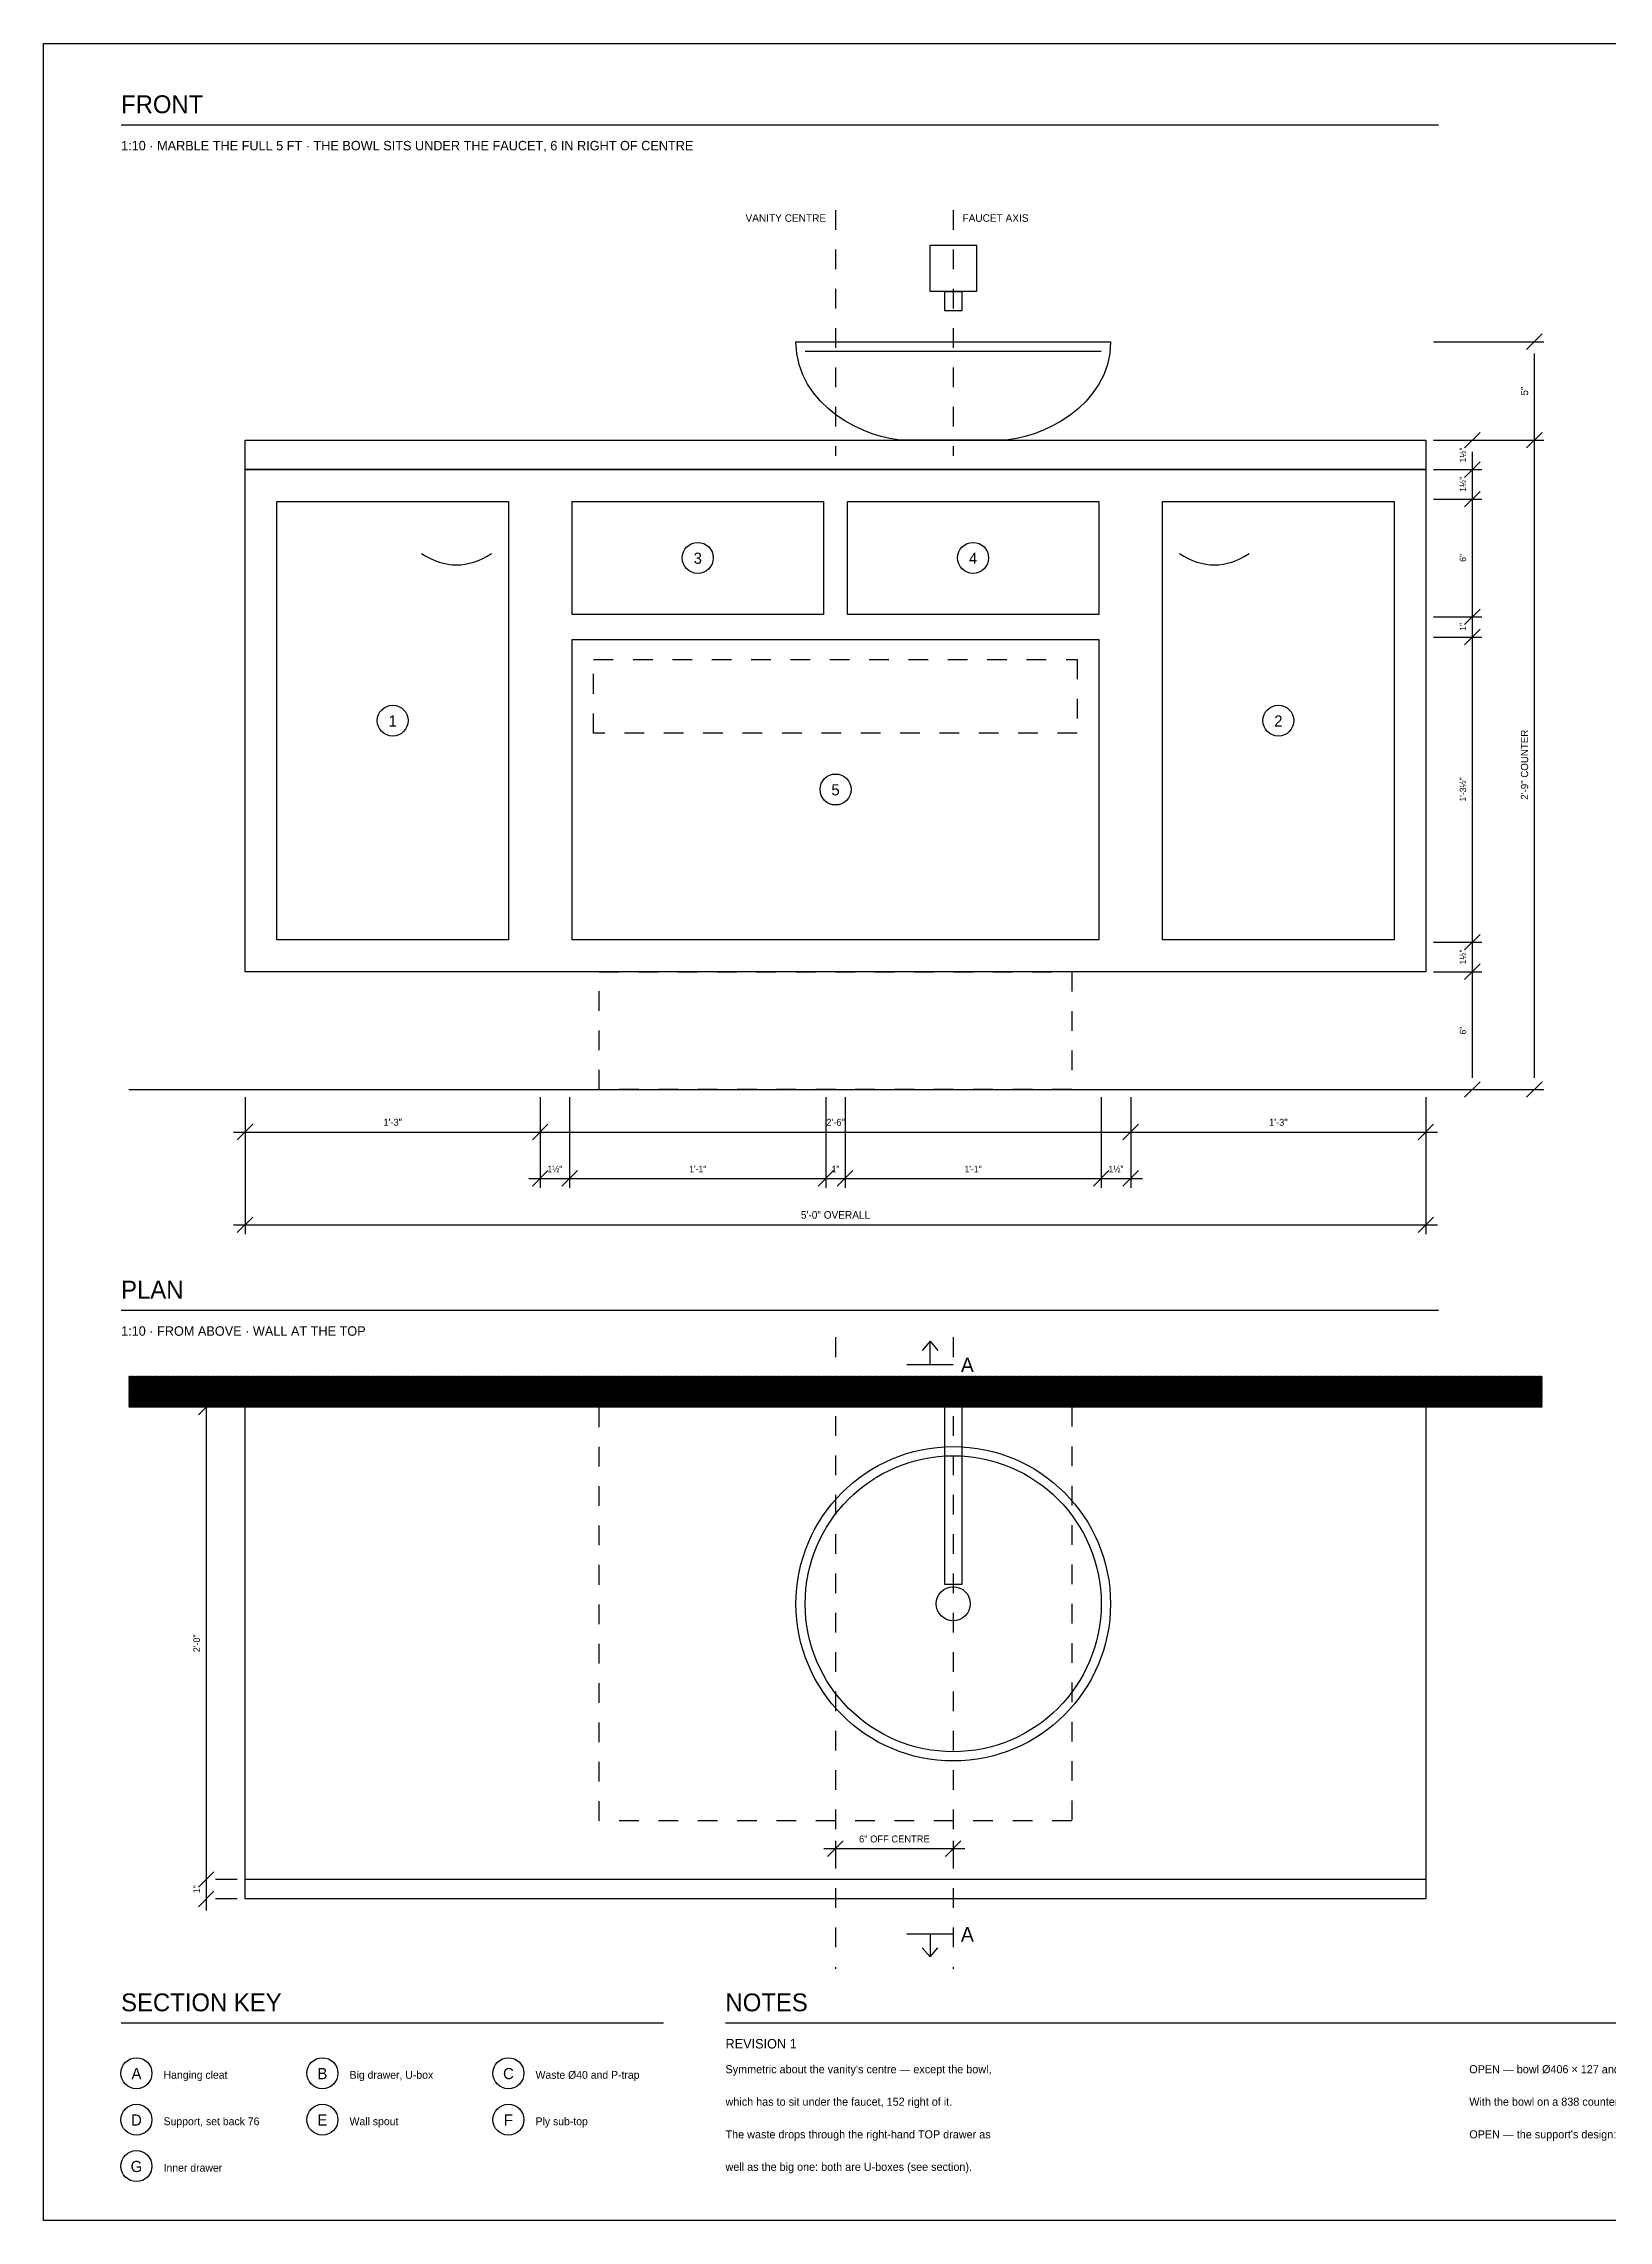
# Model space of a CAD drawing. Header units: inches. Extents: x 0.3 to 16.2, y 0.3 to 11.4.
# Drawn here: x 0.31 to 8.27, y 0.31 to 11.38 of the extents above; entities that cross this region are included whole.
import ezdxf
from ezdxf.enums import TextEntityAlignment as Align

# ---------------------------------------------------------------- set-up
doc = ezdxf.new("R2010")
doc.units = ezdxf.units.IN
doc.header["$LTSCALE"] = 0.009843
doc.header["$MEASUREMENT"] = 0
doc.linetypes.add('DASHED', pattern=[0.6, 0.5, -0.1])
for name, color, linetype in [('DIMENSIONS', 1, 'Continuous'), ('GEOMETRY', 7, 'Continuous'), ('HATCH', 8, 'Continuous'), ('TEXT', 7, 'Continuous')]:
    doc.layers.add(name, color=color, linetype=linetype)

msp = doc.modelspace()

# ---------------------------------------------------------------- hatches: boundary and pattern name
at = {"layer": 'HATCH'}
h = msp.add_hatch(dxfattribs=at)
h.set_pattern_fill('ANSI31', scale=0.01574803)
h.paths.add_polyline_path([(0.748, 4.606), (7.929, 4.606), (7.929, 4.449), (0.748, 4.449), (0.748, 4.606)])

# ---------------------------------------------------------------- linework, layer by layer
at = {"layer": 'DIMENSIONS', "linetype": 'DASHED'}
for p, q in [((4.937, 10.531), (4.937, 9.283)), ((4.937, 4.803), (4.937, 1.594))]:
    msp.add_line(p, q, dxfattribs=at)
at = {"layer": 'DIMENSIONS'}
for p, q in [((7.378, 9.862), (7.937, 9.862)), ((7.85, 9.823), (7.929, 9.902)), ((7.89, 6.122), (7.89, 9.803)), ((7.378, 9.362), (7.622, 9.362)), ((7.378, 9.362), (7.937, 9.362)), ((7.535, 9.323), (7.614, 9.402)), ((7.575, 6.122), (7.575, 9.303)), ((7.85, 9.323), (7.929, 9.402)), ((7.378, 9.213), (7.622, 9.213)), ((7.535, 9.173), (7.614, 9.252)), ((7.535, 9.024), (7.614, 9.102)), ((7.378, 9.063), (7.622, 9.063)), ((7.378, 8.465), (7.622, 8.465)), ((7.535, 8.425), (7.614, 8.504)), ((7.378, 8.362), (7.622, 8.362)), ((7.535, 8.323), (7.614, 8.402)), ((7.378, 6.811), (7.622, 6.811)), ((7.535, 6.772), (7.614, 6.85)), ((7.378, 6.661), (7.622, 6.661)), ((7.535, 6.622), (7.614, 6.701)), ((7.535, 6.024), (7.614, 6.102)), ((7.85, 6.024), (7.929, 6.102)), ((1.339, 6.024), (1.339, 5.799)), ((1.339, 6.024), (1.339, 5.327)), ((2.839, 6.024), (2.839, 5.799)), ((2.839, 6.024), (2.839, 5.563)), ((2.988, 6.024), (2.988, 5.563)), ((4.289, 6.024), (4.289, 5.563)), ((4.388, 6.024), (4.388, 5.563)), ((5.689, 6.024), (5.689, 5.563)), ((5.839, 6.024), (5.839, 5.799)), ((5.839, 6.024), (5.839, 5.563)), ((7.339, 6.024), (7.339, 5.799)), ((7.339, 6.024), (7.339, 5.327)), ((7.378, 6.063), (7.622, 6.063)), ((7.378, 6.063), (7.937, 6.063)), ((1.299, 5.807), (1.378, 5.886)), ((2.799, 5.807), (2.878, 5.886)), ((5.799, 5.807), (5.878, 5.886)), ((7.299, 5.807), (7.378, 5.886)), ((1.28, 5.846), (7.398, 5.846)), ((2.799, 5.571), (2.878, 5.65)), ((2.949, 5.571), (3.028, 5.65)), ((4.25, 5.571), (4.329, 5.65)), ((4.348, 5.571), (4.427, 5.65)), ((5.65, 5.571), (5.728, 5.65)), ((5.799, 5.571), (5.878, 5.65)), ((2.78, 5.61), (5.898, 5.61)), ((1.28, 5.374), (7.398, 5.374)), ((1.299, 5.335), (1.378, 5.413)), ((7.299, 5.335), (7.378, 5.413)), ((1.102, 4.409), (1.181, 4.488)), ((1.142, 4.508), (1.142, 1.89)), ((1.299, 4.449), (1.189, 4.449)), ((4.299, 2.165), (4.378, 2.244)), ((4.339, 2.244), (4.339, 2.157)), ((4.898, 2.165), (4.976, 2.244)), ((4.937, 2.244), (4.937, 2.157)), ((4.28, 2.205), (4.996, 2.205)), ((1.102, 2.008), (1.181, 2.087)), ((1.299, 2.047), (1.189, 2.047)), ((1.102, 1.909), (1.181, 1.988)), ((1.299, 1.949), (1.189, 1.949))]:
    msp.add_line(p, q, dxfattribs=at)
at = {"layer": 'GEOMETRY'}
for p, q in [((0.709, 10.965), (7.402, 10.965)), ((4.185, 9.815), (5.689, 9.815)), ((0.748, 6.063), (7.929, 6.063)), ((0.709, 4.941), (7.402, 4.941)), ((0.748, 4.449), (7.929, 4.449)), ((0.709, 1.319), (3.465, 1.319)), ((3.78, 1.319), (11.26, 1.319))]:
    msp.add_line(p, q, dxfattribs=at)
at = {"layer": 'GEOMETRY', "linetype": 'DASHED'}
for p, q in [((4.339, 10.531), (4.339, 9.283)), ((4.339, 4.803), (4.339, 1.594))]:
    msp.add_line(p, q, dxfattribs=at)
at = {"layer": 'GEOMETRY'}
for points in [[(0.315, 11.378), (16.22, 11.378), (16.22, 0.315), (0.315, 0.315), (0.315, 11.378)], [(4.819, 10.354), (5.055, 10.354), (5.055, 10.118), (4.819, 10.118), (4.819, 10.354)], [(4.894, 10.118), (4.98, 10.118), (4.98, 10.02), (4.894, 10.02), (4.894, 10.118)], [(4.138, 9.862), (5.736, 9.862)], [(1.339, 9.362), (7.339, 9.362), (7.339, 9.213), (1.339, 9.213), (1.339, 9.362)], [(5.177, 9.362), (4.697, 9.362)], [(1.339, 9.213), (7.339, 9.213), (7.339, 6.661), (1.339, 6.661), (1.339, 9.213)], [(1.5, 9.051), (2.677, 9.051), (2.677, 6.823), (1.5, 6.823), (1.5, 9.051)], [(3, 9.051), (4.278, 9.051), (4.278, 8.476), (3, 8.476), (3, 9.051)], [(4.4, 9.051), (5.677, 9.051), (5.677, 8.476), (4.4, 8.476), (4.4, 9.051)], [(6, 9.051), (7.177, 9.051), (7.177, 6.823), (6, 6.823), (6, 9.051)], [(3, 8.35), (5.677, 8.35), (5.677, 6.823), (3, 6.823), (3, 8.35)], [(4.819, 4.665), (4.819, 4.783), (4.78, 4.736)], [(4.819, 4.783), (4.858, 4.736)], [(4.701, 4.665), (4.937, 4.665)], [(1.339, 4.449), (7.339, 4.449), (7.339, 2.047), (1.339, 2.047), (1.339, 4.449)], [(1.339, 4.449), (7.339, 4.449), (7.339, 1.949), (1.339, 1.949), (1.339, 4.449)], [(4.894, 4.449), (4.98, 4.449), (4.98, 3.547), (4.894, 3.547), (4.894, 4.449)], [(4.701, 1.772), (4.937, 1.772)], [(4.819, 1.772), (4.819, 1.654), (4.78, 1.701)], [(4.819, 1.654), (4.858, 1.701)]]:
    msp.add_lwpolyline(points, dxfattribs=at)
at = {"layer": 'GEOMETRY', "linetype": 'DASHED'}
for points in [[(3.11, 8.248), (5.567, 8.248), (5.567, 7.874), (3.11, 7.874), (3.11, 8.248)], [(3.138, 6.661), (5.539, 6.661), (5.539, 6.063), (3.138, 6.063), (3.138, 6.661)], [(3.138, 4.449), (5.539, 4.449), (5.539, 2.346), (3.138, 2.346), (3.138, 4.449)]]:
    msp.add_lwpolyline(points, dxfattribs=at)
at = {"layer": 'GEOMETRY'}
for centre, radius in [((3.639, 8.764), 0.0787), ((5.038, 8.764), 0.0787), ((2.089, 7.937), 0.0787), ((6.589, 7.937), 0.0787), ((4.339, 7.587), 0.0787), ((4.937, 3.449), 0.799), ((4.937, 3.449), 0.752), ((4.937, 3.449), 0.0866), ((0.787, 1.063), 0.0787), ((1.732, 1.063), 0.0787), ((2.677, 1.063), 0.0787), ((0.787, 0.827), 0.0787), ((1.732, 0.827), 0.0787), ((2.677, 0.827), 0.0787), ((0.787, 0.591), 0.0787)]:
    msp.add_circle(centre, radius, dxfattribs=at)
for points in [[(4.697, 9.362), (4.497, 9.362), (4.138, 9.537), (4.138, 9.862)], [(5.736, 9.862), (5.736, 9.537), (5.377, 9.362), (5.177, 9.362)], [(2.236, 8.787), (2.354, 8.709), (2.472, 8.709), (2.591, 8.787)], [(6.087, 8.787), (6.205, 8.709), (6.323, 8.709), (6.441, 8.787)]]:
    msp.add_open_spline(points, degree=3, dxfattribs=at)

# ---------------------------------------------------------------- texts
at = {"layer": 'TEXT'}
for s, height, p in [('FRONT', 0.0907, (0.709, 11.024)), ('1:10 · MARBLE THE FULL 5 FT · THE BOWL SITS UNDER THE FAUCET, 6 IN RIGHT OF CENTRE', 0.04819, (0.709, 10.835)), ('FAUCET AXIS', 0.03827, (4.984, 10.472)), ('PLAN', 0.0907, (0.709, 5)), ('1:10 · FROM ABOVE · WALL AT THE TOP', 0.04819, (0.709, 4.811)), ('A', 0.0737, (4.976, 4.626)), ('A', 0.0737, (4.976, 1.732)), ('SECTION KEY', 0.09071, (0.709, 1.378)), ('NOTES', 0.0907, (3.78, 1.378)), ('REVISION 1', 0.0482, (3.78, 1.189)), ('Hanging cleat', 0.03969, (0.925, 1.035)), ('Big drawer, U-box', 0.03969, (1.87, 1.035)), ('Waste Ø40 and P-trap', 0.03969, (2.815, 1.035)), ("Symmetric about the vanity's centre — except the bowl,", 0.0411, (3.78, 1.063)), ('OPEN — bowl Ø406 × 127 and the spout are assumed.', 0.0411, (7.559, 1.063)), ('which has to sit under the faucet, 152 right of it.', 0.0411, (3.78, 0.898)), ('With the bowl on a 838 counter its rim is at 965 (38 in).', 0.0411, (7.559, 0.898)), ('Support, set back 76', 0.03969, (0.925, 0.799)), ('Wall spout', 0.0397, (1.87, 0.799)), ('Ply sub-top', 0.03969, (2.815, 0.799)), ('The waste drops through the right-hand TOP drawer as', 0.0411, (3.78, 0.732)), ("OPEN — the support's design: reference photos to come.", 0.0411, (7.559, 0.732)), ('Inner drawer', 0.03969, (0.925, 0.563)), ('well as the big one: both are U-boxes (see section).', 0.0411, (3.78, 0.567))]:
    msp.add_text(s, height=height, dxfattribs=at).set_placement(p)
msp.add_text('VANITY CENTRE', height=0.03827, dxfattribs=at).set_placement((4.291, 10.472), align=Align.RIGHT)
for s, height, p in [('5"', 0.0369, (7.858, 9.612)), ('1½"', 0.0326, (7.543, 9.287)), ('1½"', 0.0326, (7.543, 9.138)), ('6"', 0.0326, (7.543, 8.764)), ('1"', 0.0326, (7.543, 8.413)), ('2\'-9" COUNTER', 0.03685, (7.858, 7.713)), ('1\'-3½"', 0.0326, (7.543, 7.587)), ('1½"', 0.0326, (7.543, 6.736)), ('6"', 0.0326, (7.543, 6.362)), ('2\'-0"', 0.034, (1.11, 3.248)), ('1"', 0.034, (1.11, 1.998))]:
    msp.add_text(s, height=height, rotation=90, dxfattribs=at).set_placement(p, align=Align.CENTER)
for s, height, p in [('3', 0.0567, (3.639, 8.734)), ('4', 0.0567, (5.038, 8.734)), ('1', 0.0567, (2.089, 7.907)), ('2', 0.0567, (6.589, 7.907)), ('5', 0.0567, (4.339, 7.557)), ('1\'-3"', 0.0354, (2.089, 5.878)), ('2\'-6"', 0.0354, (4.339, 5.878)), ('1\'-3"', 0.0354, (6.589, 5.878)), ('1½"', 0.0326, (2.913, 5.642)), ('1\'-1"', 0.0326, (3.639, 5.642)), ('1"', 0.0326, (4.339, 5.642)), ('1\'-1"', 0.0326, (5.038, 5.642)), ('1½"', 0.0326, (5.764, 5.642)), ('5\'-0" OVERALL', 0.03827, (4.339, 5.406)), ('6" OFF CENTRE', 0.03543, (4.638, 2.236)), ('A', 0.0567, (0.787, 1.033)), ('B', 0.0567, (1.732, 1.033)), ('C', 0.0567, (2.677, 1.033)), ('D', 0.0567, (0.787, 0.797)), ('E', 0.0567, (1.732, 0.797)), ('F', 0.0567, (2.677, 0.797)), ('G', 0.0567, (0.787, 0.561))]:
    msp.add_text(s, height=height, dxfattribs=at).set_placement(p, align=Align.CENTER)

doc.saveas('drawing.dxf')
